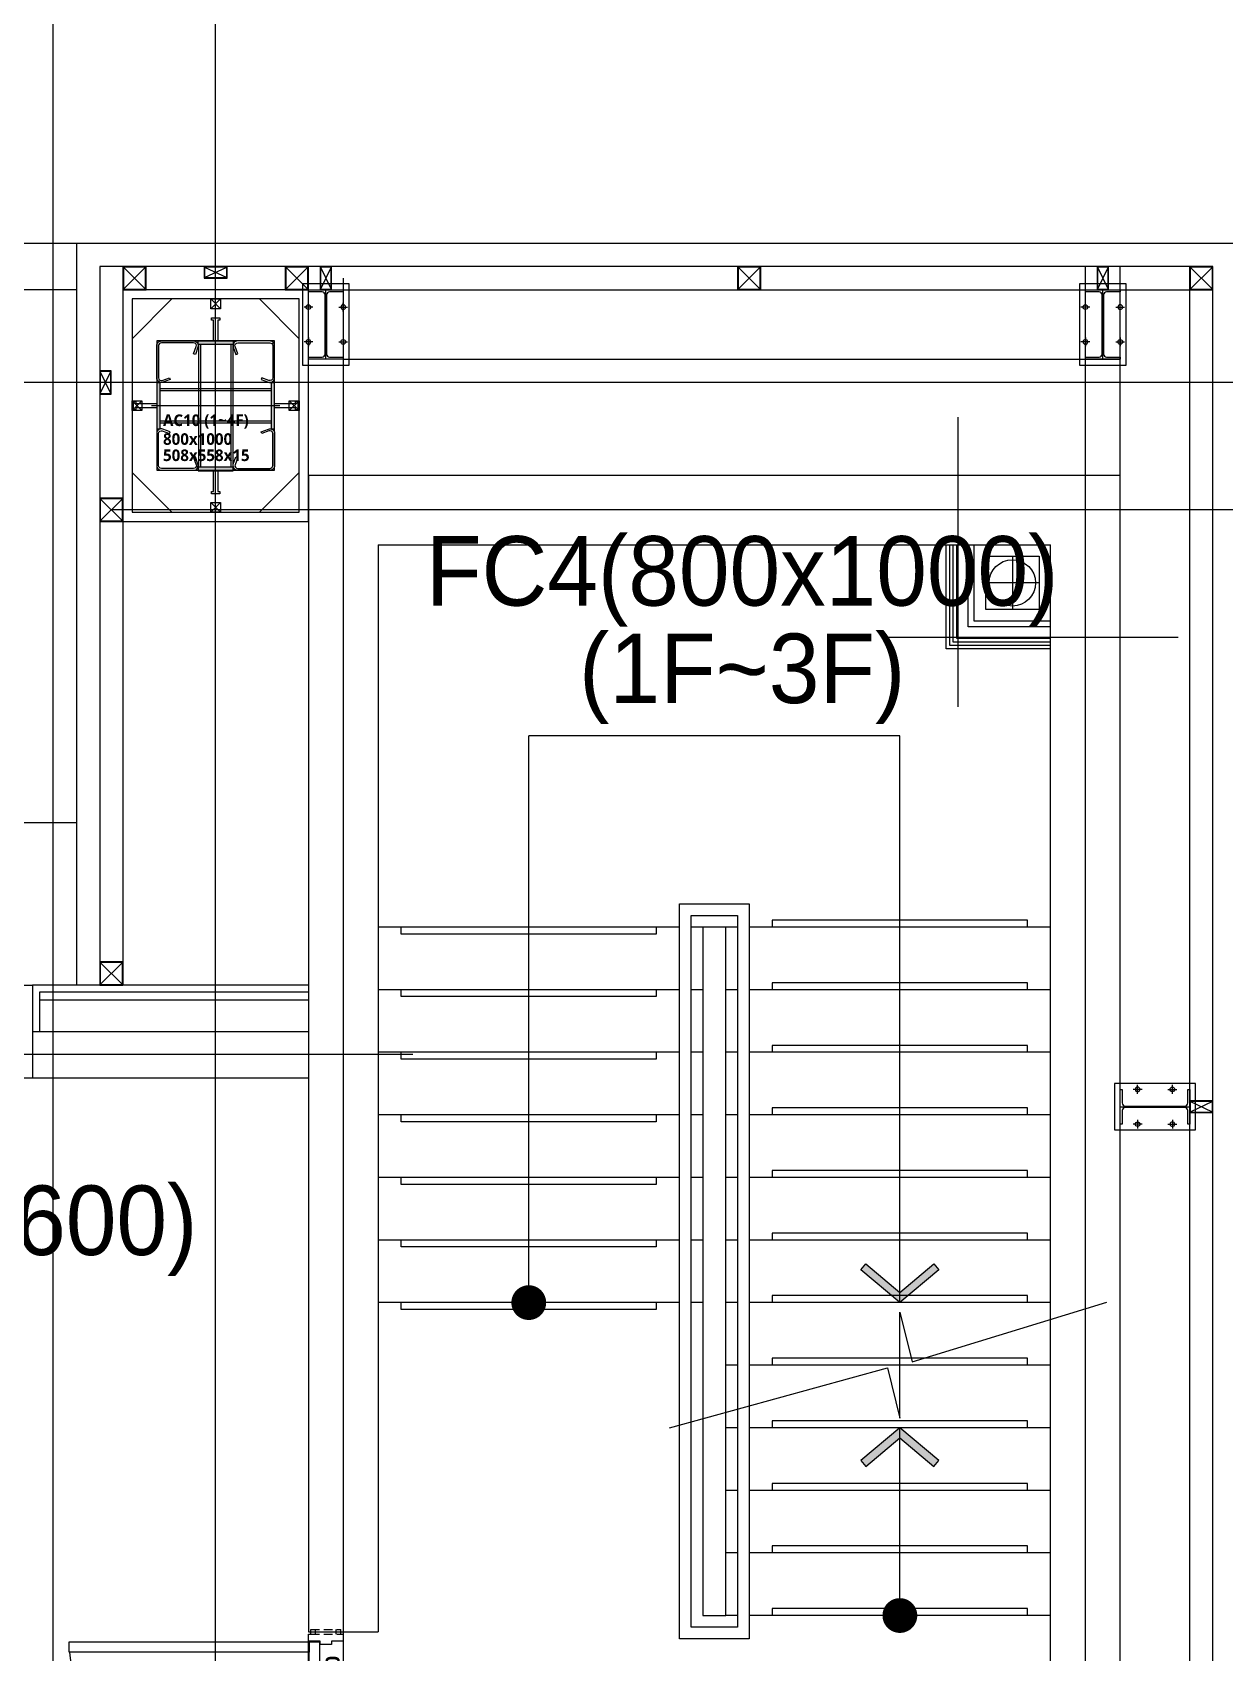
# Model space of a CAD drawing. Header units: millimetres. Extents: x -47382 to 204618, y -51045 to 127155.
# Drawn here: x 35210 to 40350, y 58391 to 65382 of the extents above; entities that cross this region are included whole.
import ezdxf
from ezdxf.enums import TextEntityAlignment as Align

# ---------------------------------------------------------------- set-up
doc = ezdxf.new("R2010")
doc.units = ezdxf.units.MM
doc.header["$LTSCALE"] = 300
doc.header["$MEASUREMENT"] = 0
for name, pattern in [('CEN', [62, 60, -1, 0, -1]), ('HID', [2, 1.1, -0.9]), ('HIDDEN2', [0.1875, 0.125, -0.0625]), ('STD_HIDDEN', [3, 2, -1])]:
    doc.linetypes.add(name, pattern=pattern)
doc.layers.get('0').update_dxf_attribs({"linetype": 'CONTINUOUS'})
doc.layers.get('Defpoints').update_dxf_attribs({"color": 153, "linetype": 'CONTINUOUS'})
for name, color, linetype in [('1', 7, 'CONTINUOUS'), ('6', 6, 'CONTINUOUS'), ('A-CEN', 1, 'CEN'), ('A-CODE-DRAIN', 6, 'CONTINUOUS'), ('A-DOOR', 4, 'CONTINUOUS'), ('A-DOOR-JAMB', 4, 'CONTINUOUS'), ('A-DOOR-SILL', 8, 'CONTINUOUS'), ('A-DOOR-SWING', 8, 'CONTINUOUS'), ('A-FLOR-FLIN-TYP2', 8, 'CONTINUOUS'), ('A-FLOR-GW', 6, 'CONTINUOUS'), ('A-FLOR-INSL', 8, 'CONTINUOUS'), ('A-FLOR-LINE-ABOV', 6, 'STD_HIDDEN'), ('A-FLOR-STRA-ETC', 7, 'CONTINUOUS'), ('A-FLOR-STRA-MAIN', 4, 'CONTINUOUS'), ('A-FLOR-STRA-SUB', 9, 'CONTINUOUS'), ('A-FLOR-STUD', 9, 'CONTINUOUS'), ('A-OUT-FIN-TYP2', 4, 'CONTINUOUS'), ('A-ST-AXIS-CEN', 252, 'CEN'), ('A-ST-COL', 2, 'CONTINUOUS'), ('A-ST-CONC', 2, 'CONTINUOUS'), ('A-WALL-DRY1', 7, 'CONTINUOUS'), ('A-조적해치', 8, 'CONTINUOUS'), ('Bound', 9, 'CONTINUOUS'), ('SS-PLATE', 32, 'CONTINUOUS'), ('STEEL', 2, 'CONTINUOUS'), ('XREF-PLAN$0$A-STEEL', 7, 'CONTINUOUS')]:
    doc.layers.add(name, color=color, linetype=linetype)
doc.layers.add('A-ANNO-NPLT', color=129, linetype='CONTINUOUS', plot=False)
doc.layers.add('Defpoint', color=161, linetype='CONTINUOUS', plot=False)
doc.layers.add('보조근', color=7, linetype='CONTINUOUS', lineweight=0)
doc.styles.add('SH_대대리576', font='NanumGothicBold.ttf')
doc.styles.add('SHP-나눔bo', font='')
doc.styles.add('돋움', font='')
doc.styles.get('SHP-나눔bo').set_extended_font_data('NanumGothic', bold=True)
doc.styles.get('돋움').set_extended_font_data('Dotum')

# ---------------------------------------------------------------- blocks, each defined once
blk = doc.blocks.new('A$C0e376f74')
at = {"layer": 'A-ANNO-NPLT', "linetype": 'HIDDEN2'}
for p, q in [((525, 230), (525, -80)), ((-20, 140), (-20, 10)), ((0, 140), (-20, 140)), ((-10, 140), (-10, 10)), ((0, 140), (0, 10)), ((1100, 140), (1120, 140)), ((1100, 140), (1100, 10)), ((1110, 140), (1110, 10)), ((1120, 140), (1120, 10)), ((0, 120), (-20, 120)), ((1100, 120), (1120, 120)), ((0, 30), (-20, 30)), ((0, 10), (-20, 10)), ((1100, 30), (1120, 30)), ((1100, 10), (1120, 10))]:
    blk.add_line(p, q, dxfattribs=at)
at = {"layer": 'A-ANNO-NPLT', "linetype": 'ByBlock'}
blk.add_lwpolyline([(1067, 102), (33, 102), (33, 147), (1067, 147)], close=True, dxfattribs=at)
at = {"layer": 'A-DOOR', "linetype": 'ByBlock'}
blk.add_lwpolyline([(1067, 1181), (1067, 147), (1022, 147), (1022, 1181)], close=True, dxfattribs=at)
at = {"layer": 'A-DOOR-JAMB'}
for points in [[(0, 20), (0, 0), (30, 0), (30, 50), (45, 50), (45, 100), (30, 100), (30, 150), (0, 150), (0, 130)], [(1100, 20), (1100, 0), (1070, 0), (1070, 50), (1055, 50), (1055, 100), (1070, 100), (1070, 150), (1100, 150), (1100, 130)]]:
    blk.add_lwpolyline(points, dxfattribs=at)
at = {"layer": 'A-DOOR-SILL'}
for p, q in [((30, 150), (1070, 150)), ((1070, 0), (30, 0))]:
    blk.add_line(p, q, dxfattribs=at)
at = {"layer": 'A-DOOR-SWING'}
blk.add_arc((1106.9, 108.7), 1074.7, 94.52992, 177.80346, dxfattribs=at)
at = {"layer": 'A-ANNO-NPLT', "linetype": 'ByBlock', "style": 'SHP-나눔bo'}
blk.add_text('1100 X 2200', height=60, dxfattribs=at).set_placement((780.6, 15.7), align=Align.CENTER)
blk = doc.blocks.new('XR-평면도$0$8F-PLAN$0$arrow2')
at = {"color": 8}
blk.add_lwpolyline([(-0.002, 0.87), (0.738, 0), (-0.002, -0.87), (0.15, -1), (1, 0), (0.15, 1)], close=True, dxfattribs=at)
for points in [[(-0.002, 0.87), (0.15, 1), (0.738, 0), (1, 0)], [(0.738, 0), (1, 0), (-0.002, -0.87), (0.15, -1)]]:
    blk.add_solid(points, dxfattribs=at)
blk = doc.blocks.new('11')
at = {"layer": 'A-CEN'}
for p, q in [((150, 850), (150, -9450)), ((3350, -9450), (3350, 850)), ((4350, -150), (-850, -150))]:
    blk.add_line(p, q, dxfattribs=at)
at = {"layer": 'A-FLOR-STRA-ETC'}
for p, q in [((950, -3570), (950, -1125)), ((2550, -1125), (950, -1125)), ((2550, -3570), (2550, -1125)), ((2550, -4920), (2550, -4110))]:
    blk.add_line(p, q, dxfattribs=at)
at = {"layer": 'A-FLOR-STRA-ETC', "const_width": 75}
for points in [[(950, -3607.5, -1), (950, -3532.5, -1)], [(2550, -4957.5, -1), (2550, -4882.5, -1)]]:
    blk.add_lwpolyline(points, format="xyb", close=True, dxfattribs=at)
at = {"layer": 'A-FLOR-STRA-ETC'}
blk.add_lwpolyline([(1557.2, -4110.5), (2496.2, -3851.5), (2550, -4068.8), (2550, -3611.2), (2602.9, -3825.1), (3442.8, -3567.6)], dxfattribs=at)
at = {"layer": 'A-FLOR-STRA-MAIN'}
for p, q in [((1600, -1950), (300, -1950)), ((1700, -1950), (1650, -1950)), ((1850, -1950), (1800, -1950)), ((3200, -1950), (1900, -1950)), ((1600, -2220), (300, -2220)), ((1700, -2220), (1650, -2220)), ((1850, -2220), (1800, -2220)), ((3200, -2220), (1900, -2220)), ((1600, -2490), (300, -2490)), ((1700, -2490), (1650, -2490)), ((1850, -2490), (1800, -2490)), ((3200, -2490), (1900, -2490)), ((1600, -2760), (300, -2760)), ((1700, -2760), (1650, -2760)), ((1850, -2760), (1800, -2760)), ((3200, -2760), (1900, -2760)), ((1600, -3030), (300, -3030)), ((1700, -3030), (1650, -3030)), ((1850, -3030), (1800, -3030)), ((3200, -3030), (1900, -3030)), ((1600, -3300), (300, -3300)), ((1700, -3300), (1650, -3300)), ((1850, -3300), (1800, -3300)), ((3200, -3300), (1900, -3300)), ((1600, -3570), (300, -3570)), ((1700, -3570), (1650, -3570)), ((1850, -3570), (1800, -3570)), ((3200, -3570), (1900, -3570)), ((1850, -3840), (1800, -3840)), ((3200, -3840), (1900, -3840)), ((1850, -4110), (1800, -4110)), ((3200, -4110), (1900, -4110)), ((1850, -4380), (1800, -4380)), ((3200, -4380), (1900, -4380)), ((1850, -4650), (1800, -4650)), ((3200, -4650), (1900, -4650)), ((1850, -4920), (1800, -4920)), ((3200, -4920), (1900, -4920))]:
    blk.add_line(p, q, dxfattribs=at)
blk.add_lwpolyline([(1700, -4920), (1800, -4920), (1800, -1950), (1700, -1950)], close=True, dxfattribs=at)
at = {"layer": 'A-FLOR-STRA-SUB'}
for points in [[(1900, -5020), (1600, -5020), (1600, -1850), (1900, -1850)], [(1850, -4970), (1650, -4970), (1650, -1900), (1850, -1900)]]:
    blk.add_lwpolyline(points, close=True, dxfattribs=at)
at = {"layer": 'A-FLOR-STRA-SUB', "color": 250}
for points in [[(1500, -1950), (1500, -1980), (400, -1980), (400, -1950)], [(3100, -1950), (3100, -1920), (2000, -1920), (2000, -1950)], [(1500, -2220), (1500, -2250), (400, -2250), (400, -2220)], [(3100, -2220), (3100, -2190), (2000, -2190), (2000, -2220)], [(1500, -2490), (1500, -2520), (400, -2520), (400, -2490)], [(3100, -2490), (3100, -2460), (2000, -2460), (2000, -2490)], [(1500, -2760), (1500, -2790), (400, -2790), (400, -2760)], [(3100, -2760), (3100, -2730), (2000, -2730), (2000, -2760)], [(3100, -3030), (3100, -3000), (2000, -3000), (2000, -3030)], [(1500, -3030), (1500, -3060), (400, -3060), (400, -3030)], [(3100, -3300), (3100, -3270), (2000, -3270), (2000, -3300)], [(1500, -3300), (1500, -3330), (400, -3330), (400, -3300)], [(3100, -3570), (3100, -3540), (2000, -3540), (2000, -3570)], [(1500, -3570), (1500, -3600), (400, -3600), (400, -3570)], [(3100, -3840), (3100, -3810), (2000, -3810), (2000, -3840)], [(3100, -4110), (3100, -4080), (2000, -4080), (2000, -4110)], [(3100, -4380), (3100, -4350), (2000, -4350), (2000, -4380)], [(3100, -4650), (3100, -4620), (2000, -4620), (2000, -4650)], [(3100, -4920), (3100, -4890), (2000, -4890), (2000, -4920)]]:
    blk.add_lwpolyline(points, dxfattribs=at)
at = {"layer": 'A-ST-CONC'}
for p, q in [((0, 0), (3500, 0)), ((0, 0), (0, -4990)), ((3500, -8600), (3500, 0)), ((300, -300), (3200, -300)), ((300, -300), (300, -4990)), ((3200, -8300), (3200, -300)), ((0, -4990), (300, -4990))]:
    blk.add_line(p, q, dxfattribs=at)
at = {"layer": 'A-DOOR', "rotation": 90}
blk.add_blockref('A$C0e376f74', (150, -6100), dxfattribs=at)
at = {"layer": 'A-FLOR-STRA-ETC', "extrusion": (0, 0, -1), "xscale": 166.9148302599861, "yscale": 167.8920954242349, "zscale": -166.9148302599861, "rotation": 270.0000170093786}
blk.add_blockref('XR-평면도$0$8F-PLAN$0$arrow2', (-2550, -3403.1), dxfattribs=at)
at = {"layer": 'A-FLOR-STRA-ETC', "xscale": 166.9148302599861, "yscale": 167.8920954242349, "zscale": 166.9148302599861, "rotation": 90.00001700937857}
blk.add_blockref('XR-평면도$0$8F-PLAN$0$arrow2', (2550, -4276.9), dxfattribs=at)
blk = doc.blocks.new('XREF-PLAN$0$각-100X100')
at = {"layer": 'XREF-PLAN$0$A-STEEL', "color": 1}
for p, q in [((-47.7, -47.7), (47.7, 47.7)), ((-47.7, 47.7), (47.7, -47.7))]:
    blk.add_line(p, q, dxfattribs=at)
at = {"layer": 'XREF-PLAN$0$A-STEEL'}
blk.add_lwpolyline([(-50, -50), (50, -50), (50, 50), (-50, 50)], close=True, dxfattribs=at)
at = {"layer": 'XREF-PLAN$0$A-STEEL', "color": 8}
blk.add_lwpolyline([(-47.7, -47.7), (47.7, -47.7), (47.7, 47.7), (-47.7, 47.7)], close=True, dxfattribs=at)
blk = doc.blocks.new('A$C5B7E0480')
at = {"layer": 'XREF-PLAN$0$A-STEEL', "color": 1}
for p, q in [((2.3, 2.3, -103000), (97.7, 47.7, -103000)), ((2.3, 47.7, -103000), (97.7, 2.3, -103000))]:
    blk.add_line(p, q, dxfattribs=at)
at = {"layer": 'XREF-PLAN$0$A-STEEL', "elevation": -103000}
blk.add_lwpolyline([(0, 0), (100, 0), (100, 50), (0, 50)], close=True, dxfattribs=at)
at = {"layer": 'XREF-PLAN$0$A-STEEL', "color": 8, "elevation": -103000}
blk.add_lwpolyline([(2.3, 2.3), (97.7, 2.3), (97.7, 47.7), (2.3, 47.7)], close=True, dxfattribs=at)
blk = doc.blocks.new('A$C284E115B')
at = {"layer": 'A-FLOR-STUD'}
for p, q in [((2.3, 47.7, -103000), (97.7, 2.3, -103000)), ((2.3, 2.3, -103000), (97.7, 47.7, -103000))]:
    blk.add_line(p, q, dxfattribs=at)
at = {"layer": 'A-FLOR-STUD', "elevation": -103000}
for points in [[(0, 50), (100, 50), (100, 0), (0, 0)], [(2.3, 47.7), (97.7, 47.7), (97.7, 2.3), (2.3, 2.3)]]:
    blk.add_lwpolyline(points, close=True, dxfattribs=at)
blk = doc.blocks.new('BOLT')
at = {"layer": '1', "color": 251}
for p, q in [((-21, 0), (21, 0)), ((0, -21), (0, 21))]:
    blk.add_line(p, q, dxfattribs=at)
at = {"layer": '6', "color": 251}
blk.add_circle((0, 0), 11, dxfattribs=at)
blk = doc.blocks.new('WC2_BP')
at = {"layer": 'SS-PLATE', "color": 251, "ltscale": 0.05}
blk.add_lwpolyline([(-175, -100), (175, -100), (175, 100), (-175, 100)], close=True, dxfattribs=at)
at = {"linetype": 'HID', "yscale": 0.909090909090909, "zscale": 0.909090909090909}
for p, xscale in [((-75, 75), -0.909090909090909), ((75, 75), 0.909090909090909)]:
    blk.add_blockref('BOLT', p, dxfattribs=dict(at, xscale=xscale))
at = {"linetype": 'HID', "yscale": 0.909090909090909, "zscale": 0.909090909090909, "rotation": 180}
for p, xscale in [((-75, -75), 0.909090909090909), ((75, -75), -0.909090909090909)]:
    blk.add_blockref('BOLT', p, dxfattribs=dict(at, xscale=xscale))
blk = doc.blocks.new('H-300X150X6_5X9')
at = {"layer": 'Defpoint'}
for p, q in [((0, -150), (0, 150)), ((-3.25, 0), (3.25, 0))]:
    blk.add_line(p, q, dxfattribs=at)
at = {"layer": 'STEEL'}
blk.add_lwpolyline([(-75, -150), (-75, -141), (-16.25, -141, 0.4142136), (-3.25, -128), (-3.25, 128, 0.4142136), (-16.25, 141), (-75, 141), (-75, 150), (75, 150), (75, 141), (16.25, 141, 0.4142136), (3.25, 128), (3.25, -128, 0.4142136), (16.25, -141), (75, -141), (75, -150)], format="xyb", close=True, dxfattribs=at)
at = {"layer": 'SS-PLATE', "color": 251, "ltscale": 0.05, "rotation": 90}
blk.add_blockref('WC2_BP', (0, 0), dxfattribs=at)
blk = doc.blocks.new('A$C2E56680A')
blk.add_blockref('A$C284E115B', (0, 50))
at = {"layer": 'STEEL', "xscale": -1, "rotation": 90.00000000000006}
blk.add_blockref('H-300X150X6_5X9', (250, 75, -103000), dxfattribs=at)
blk = doc.blocks.new('xbar')
at = {"layer": 'Defpoints'}
blk.add_lwpolyline([(-21.2, 21.2), (21.2, 21.2), (21.2, -21.2), (-21.2, -21.2)], close=True, dxfattribs=at)
at = {"layer": '보조근'}
for p, q in [((-21.2, -21.2), (21.2, 21.2)), ((-21.2, 21.2), (21.2, -21.2))]:
    blk.add_line(p, q, dxfattribs=at)
blk = doc.blocks.new('AC10(1~4f)')
for points in [[(325, 779), (475, 779), (475, 764), (325, 764)], [(146, 598), (146, 400), (161, 400), (161, 598)], [(654, 400), (654, 598), (639, 598), (639, 400)], [(325, 219), (325, 234), (475, 234), (475, 219)]]:
    blk.add_hatch(color=9).paths.add_polyline_path(points)
for p, q in [((325.7, 764), (325.7, 234)), ((334.7, 764), (334.7, 234)), ((465.3, 764), (465.3, 234)), ((474.3, 764), (474.3, 234)), ((161, 574.4), (639, 574.4)), ((161, 565.4), (639, 565.4)), ((161, 434.7), (639, 434.7)), ((161, 425.7), (639, 425.7))]:
    blk.add_line(p, q)
for points in [[(760, 960), (40, 960), (40, 40), (760, 40)], [(390.5, 869), (382.5, 869), (382.5, 879), (417.5, 879), (417.5, 869), (409.5, 869), (409.5, 779), (390.5, 779)], [(56, 490.5), (56, 482.5), (46, 482.5), (46, 517.5), (56, 517.5), (56, 509.5), (146, 509.5), (146, 490.5)], [(744, 509.5), (744, 517.5), (754, 517.5), (754, 482.5), (744, 482.5), (744, 490.5), (654, 490.5), (654, 509.5)], [(409.5, 129), (417.5, 129), (417.5, 119), (382.5, 119), (382.5, 129), (390.5, 129), (390.5, 219), (409.5, 219)]]:
    blk.add_lwpolyline(points, close=True)
for points in [[(211.2, 960), (40, 788.8)], [(588.8, 960), (760, 788.8)], [(211.2, 40), (40, 211.2)], [(588.8, 40), (760, 211.2)]]:
    blk.add_lwpolyline(points)
at = {"color": 8, "linetype": 'Continuous'}
for points in [[(325, 779), (475, 779), (475, 764), (325, 764)], [(146, 598), (146, 400), (161, 400), (161, 598)], [(654, 400), (654, 598), (639, 598), (639, 400)], [(325, 219), (475, 219), (475, 234), (325, 234)]]:
    blk.add_lwpolyline(points, close=True, dxfattribs=at)
at = {"layer": 'A-ST-COL'}
blk.add_lwpolyline([(800, 1000), (0, 1000), (0, 0), (800, 0)], close=True, dxfattribs=at)
for points in [[(154, 620, 0.520567), (170.1, 608.7), (201.3, 620.1), (204, 612.5), (172.8, 601.2, -0.520567), (146, 620), (146, 759, -0.414214), (166, 779), (305, 779, -0.520567), (323.8, 752.2), (312.5, 721), (304.9, 723.7), (316.3, 754.9, 0.520567), (305, 771), (166, 771, 0.414214), (154, 759)], [(646, 620, -0.520567), (629.9, 608.7), (598.7, 620.1), (596, 612.5), (627.2, 601.2, 0.520567), (654, 620), (654, 759, 0.414214), (634, 779), (495, 779, 0.520567), (476.2, 752.2), (487.5, 721), (495.1, 723.7), (483.7, 754.9, -0.520567), (495, 771), (634, 771, -0.414214), (646, 759)], [(154, 380, -0.520567), (170.1, 391.3), (201.3, 379.9), (204, 387.5), (172.8, 398.8, 0.520567), (146, 380), (146, 241, 0.414214), (166, 221), (305, 221, 0.520567), (323.8, 247.8), (312.5, 279), (304.9, 276.3), (316.3, 245.1, -0.520567), (305, 229), (166, 229, -0.414214), (154, 241)], [(646, 380, 0.520567), (629.9, 391.3), (598.7, 379.9), (596, 387.5), (627.2, 398.8, -0.520567), (654, 380), (654, 241, -0.414214), (634, 221), (495, 221, -0.520567), (476.2, 247.8), (487.5, 279), (495.1, 276.3), (483.7, 245.1, 0.520567), (495, 229), (634, 229, 0.414214), (646, 241)]]:
    blk.add_lwpolyline(points, format="xyb", close=True, dxfattribs=at)
at = {"layer": 'Bound', "color": 9, "linetype": 'Continuous'}
for p, q in [((146, 779), (146, 221)), ((654, 779), (146, 779)), ((654, 221), (654, 779)), ((146, 221), (654, 221))]:
    blk.add_line(p, q, dxfattribs=at)
at = {"layer": 'Defpoint'}
for p, q in [((400, 199), (400, 799)), ((124, 500), (676, 500))]:
    blk.add_line(p, q, dxfattribs=at)
at = {"layer": '보조근', "rotation": 89.99999999999937}
for p in [(400, 938.8), (61.2, 500), (738.8, 500), (400, 61.2)]:
    blk.add_blockref('xbar', p, dxfattribs=at)
at = {"layer": 'Defpoint', "linetype": 'Continuous', "style": 'SH_대대리576'}
for s, p in [('AC10 (1~4F)', (173, 436.8)), ('800x1000', (173, 355.8)), ('508x558x15', (173, 285.8))]:
    blk.add_text(s, height=50, dxfattribs=at).set_placement(p, align=Align.MIDDLE_LEFT)
blk = doc.blocks.new('ACT 지상1층구조평면도')
at = {"layer": 'A-ST-COL'}
blk.add_lwpolyline([(82981.8, 114316.3), (83781.8, 114316.3), (83781.8, 115316.3), (82981.8, 115316.3)], close=True, dxfattribs=at)
blk.add_blockref('AC10(1~4f)', (82981.8, 114316.3))

msp = doc.modelspace()

# ---------------------------------------------------------------- linework, layer by layer
at = {"layer": 'A-CEN'}
for p, q in [((39200, 63721.4), (39200, 62471.4)), ((40150, 62771.4), (38900, 62771.4))]:
    msp.add_line(p, q, dxfattribs=at)
msp.add_lwpolyline([(36850, 60971.4), (25000, 60971.4)], dxfattribs=at)
at = {"layer": 'A-CODE-DRAIN'}
for p, q in [((39435, 63121.4), (39435, 62891.4)), ((39550, 63006.4), (39320, 63006.4))]:
    msp.add_line(p, q, dxfattribs=at)
msp.add_circle((39435, 63006.4), 100, dxfattribs=at)
at = {"layer": 'A-FLOR-FLIN-TYP2'}
for p, q in [((39900, 51971.4), (39900, 64371.4)), ((40200, 51971.4), (40200, 64371.4)), ((36550, 64271.4), (40200, 64271.4)), ((36550, 63971.4), (39900, 63971.4)), ((35600, 63471.4), (35600, 61271.4)), ((33990, 61271.4), (35210, 61271.4)), ((33990, 60871.4), (35210, 60871.4))]:
    msp.add_line(p, q, dxfattribs=at)
at = {"layer": 'A-FLOR-GW'}
msp.add_line((40300, 51971.4), (40300, 64371.4), dxfattribs=at)
for points in [[(40400, 64471.4), (35400, 64471.4), (35400, 61271.4)], [(40300, 64371.4), (35500, 64371.4), (35500, 61271.4)]]:
    msp.add_lwpolyline(points, dxfattribs=at)
at = {"layer": 'A-FLOR-INSL'}
msp.add_line((36400, 61206.4), (35240, 61206.4), dxfattribs=at)
at = {"layer": 'A-FLOR-LINE-ABOV'}
msp.add_lwpolyline([(35400, 61971.4), (24500, 61971.4), (24500, 55571.4), (25200, 55571.4)], dxfattribs=at)
at = {"layer": 'A-OUT-FIN-TYP2'}
for p, q in [((36400, 61271.4), (35210, 61271.4)), ((35210, 61271.4), (35210, 61071.4)), ((36400, 61241.4), (35240, 61241.4)), ((35240, 61241.4), (35240, 61071.4))]:
    msp.add_line(p, q, dxfattribs=at)
at = {"layer": 'A-ST-AXIS-CEN'}
for p, q in [((35300, 0), (35300, 99371.4)), ((36000, 0), (36000, 99371.4)), ((39750, 63321.4), (39750, 64371.4))]:
    msp.add_line(p, q, dxfattribs=at)
msp.add_lwpolyline([(142000, 63871.4), (0, 63871.4)], dxfattribs=at)
at = {"layer": 'A-ST-CONC'}
for p, q in [((35210, 61071.4), (36400, 61071.4)), ((35210, 61071.4), (35210, 60871.4)), ((35210, 60871.4), (36400, 60871.4))]:
    msp.add_line(p, q, dxfattribs=at)
at = {"layer": 'A-WALL-DRY1'}
for points in [[(39600, 62721.4), (39150, 62721.4), (39150, 63171.4)], [(39600, 62736.4), (39165, 62736.4), (39165, 63171.4)], [(39600, 62751.4), (39180, 62751.4), (39180, 63171.4)], [(39600, 62766.4), (39195, 62766.4), (39195, 63171.4)], [(39600, 62816.4), (39245, 62816.4), (39245, 63171.4)], [(39600, 62841.4), (39270, 62841.4), (39270, 63171.4)]]:
    msp.add_lwpolyline(points, dxfattribs=at)
msp.add_lwpolyline([(39550, 62891.4), (39320, 62891.4), (39320, 63121.4), (39550, 63121.4)], close=True, dxfattribs=at)
at = {"layer": 'A-조적해치'}
for p, q in [((35400, 64471.4), (29000, 64471.4)), ((35400, 64271.4), (29000, 64271.4))]:
    msp.add_line(p, q, dxfattribs=at)

# ---------------------------------------------------------------- block references
for name, p in [('ACT 지상1층구조평면도', (-47381.8, -51044.9)), ('11', (36400, 63471.4)), ('A$C5B7E0480', (35950, 64321.4))]:
    msp.add_blockref(name, p)
at = {"ltscale": 5}
for p in [(35650, 64321.4), (36350, 64321.4), (38300, 64321.4), (40250, 64321.4), (35550, 63321.4), (35550, 61321.4)]:
    msp.add_blockref('XREF-PLAN$0$각-100X100', p, dxfattribs=at)
at = {"rotation": 90}
msp.add_blockref('A$C5B7E0480', (35550, 63821.4), dxfattribs=at)
at = {"layer": 'A-ST-AXIS-CEN', "extrusion": (0, 0, -1), "zscale": -1, "rotation": 270}
for p in [(-36550, 64371.4), (-39900, 64371.4)]:
    msp.add_blockref('A$C2E56680A', p, dxfattribs=at)
at = {"layer": 'A-ST-AXIS-CEN', "extrusion": (0, 0, -1), "zscale": -1}
msp.add_blockref('A$C2E56680A', (-40300, 60671.4), dxfattribs=at)

# ---------------------------------------------------------------- texts
at = {"layer": 'Defpoints', "linetype": 'Continuous', "style": '돋움'}
for s, p in [('FC4(800x1000)', (38270.3, 62818.4)), ('(1F~3F)', (38270.3, 62397.9)), ('C31(600x600)', (34677.7, 60016.7))]:
    msp.add_text(s, height=300, dxfattribs=at).set_placement(p, align=Align.BOTTOM_CENTER)

doc.saveas('drawing.dxf')
